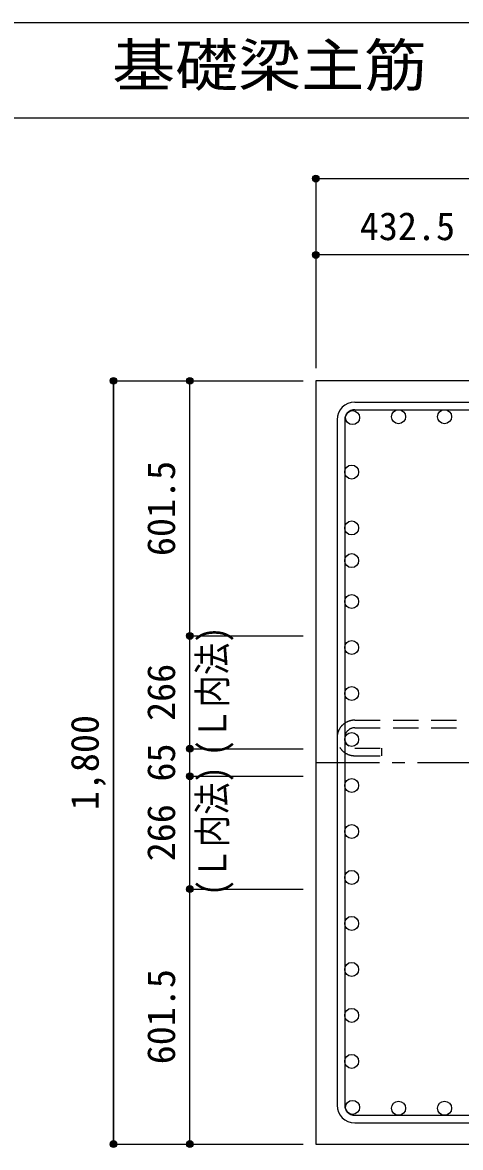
# Model space of a CAD drawing. Units: millimetres at full size, sheet at 1:30. Extents: x -5973 to 5954, y -4195 to 4201.
# Drawn here: x -1039 to -6, y 1548 to 4201 of the extents above; entities that cross this region are included whole.
import ezdxf
from ezdxf.enums import TextEntityAlignment as Align

# ---------------------------------------------------------------- set-up
doc = ezdxf.new("R2010")
doc.units = ezdxf.units.MM
doc.header["$LTSCALE"] = 30
doc.header["$PDMODE"] = 32
doc.header["$PDSIZE"] = 15
doc.linetypes.add('CHAIN1', pattern=[8, 5, -1, 1, -1])
doc.linetypes.add('DASHED2', pattern=[3, 2, -1])
for name, color, linetype in [('0-1_躯体線', 2, 'Continuous'), ('0-3_立上り筋', 3, 'Continuous'), ('0-4_フープ筋', 7, 'Continuous'), ('0-7_文字', 4, 'Continuous'), ('0-C', 7, 'DASHED2'), ('0-D_寸法', 4, 'Continuous'), ('6-7_文字', 7, 'Continuous'), ('F-0_枠', 6, 'Continuous')]:
    doc.layers.add(name, color=color, linetype=linetype)
doc.styles.add('ＭＳ ゴシック', font='')
doc.styles.get('ＭＳ ゴシック').set_extended_font_data('MS Gothic')

msp = doc.modelspace()

# ---------------------------------------------------------------- linework, layer by layer
at = {"layer": '0-1_躯体線'}
for p, q in [((1852.44, 3356.03), (-347.56, 3356.03)), ((-347.56, 3356.03), (-347.56, 1556.03)), ((-347.56, 1556.03), (276.44, 1556.03))]:
    msp.add_line(p, q, dxfattribs=at)
at = {"layer": '0-3_立上り筋'}
for centre in [(-260.87, 3269.33), (-152.43, 3271.53), (-43.99, 3271.53), (-263.06, 3141.03), (-263.06, 3009.03), (-263.06, 2932.03), (-263.06, 2835.57), (-263.06, 2727.13), (-263.06, 2618.69), (-263.06, 2510.25), (-263.06, 2401.81), (-263.06, 2293.37), (-263.06, 2184.93), (-263.06, 2076.49), (-263.06, 1968.05), (-263.06, 1859.61), (-263.06, 1751.17), (-260.87, 1642.73), (-152.43, 1640.53), (-43.99, 1640.53)]:
    msp.add_circle(centre, 16.5, dxfattribs=at)
at = {"layer": '0-4_フープ筋'}
for p, q in [((-255.56, 3306.03), (1360.44, 3306.03)), ((-297.56, 3264.03), (-297.56, 1648.03)), ((-279.56, 3264.03), (-279.56, 1648.03)), ((-255.56, 3288.03), (1360.44, 3288.03)), ((-255.56, 1624.03), (1360.44, 1624.03)), ((-255.56, 1606.03), (1360.44, 1606.03))]:
    msp.add_line(p, q, dxfattribs=at)
for centre, radius, start, end in [((-255.56, 3264.03), 42, 90, 180), ((-255.56, 3264.03), 24, 90, 180), ((-255.56, 1648.03), 42, 180, 270), ((-255.56, 1648.03), 24, 180, 270)]:
    msp.add_arc(centre, radius, start, end, dxfattribs=at)
at = {"layer": '0-C'}
for p, q in [((-255.56, 2555.91), (1360.44, 2555.91)), ((-255.56, 2537.91), (1360.44, 2537.91)), ((-255.56, 2489.91), (-191.56, 2489.91))]:
    msp.add_line(p, q, dxfattribs=at)
msp.add_lwpolyline([(-255.56, 2471.91), (-191.56, 2471.91), (-191.56, 2489.91)], dxfattribs=at)
for radius in [42, 24]:
    msp.add_arc((-255.56, 2513.91), radius, 90, 270, dxfattribs=at)
at = {"layer": '0-D_寸法'}
for p, q in [((-347.56, 3833.07), (-347.56, 3653.07)), ((-347.56, 3833.07), (-347.56, 3653.07)), ((-347.56, 3833.07), (1452.44, 3833.07)), ((-347.56, 3833.07), (1452.44, 3833.07)), ((-347.56, 3653.07), (-347.56, 3386.03)), ((84.94, 3653.07), (-347.56, 3653.07)), ((-347.56, 3653.07), (-347.56, 3386.03)), ((-824.6, 3356.03), (-644.6, 3356.03)), ((-824.6, 3356.03), (-644.6, 3356.03)), ((-824.6, 3356.03), (-824.6, 1556.03)), ((-824.6, 1556.03), (-824.6, 3356.03)), ((-644.6, 2754.53), (-644.6, 3356.03)), ((-644.6, 3356.03), (-377.56, 3356.03)), ((-644.6, 2488.53), (-644.6, 2754.53)), ((-644.6, 2754.53), (-377.56, 2754.53)), ((-644.6, 2754.53), (-377.56, 2754.53)), ((-644.6, 2423.53), (-644.6, 2488.53)), ((-644.6, 2488.53), (-377.56, 2488.53)), ((-644.6, 2157.53), (-644.6, 2423.53)), ((-644.6, 2423.53), (-377.56, 2423.53)), ((-644.6, 1556.03), (-644.6, 2157.53)), ((-644.6, 2157.53), (-377.56, 2157.53)), ((-824.6, 1556.03), (-644.6, 1556.03)), ((-644.6, 1556.03), (-377.56, 1556.03)), ((-644.6, 1556.03), (-377.56, 1556.03))]:
    msp.add_line(p, q, dxfattribs=at)
at = {"layer": '0-D_寸法', "linetype": 'CHAIN1'}
msp.add_line((-347.56, 2456.03), (1452.44, 2456.03), dxfattribs=at)
at = {"layer": '0-D_寸法'}
for centre, radius in [((-347.56, 3833.07), 8), ((-347.56, 3833.07), 7.2), ((-347.56, 3833.07), 6.4), ((-347.56, 3833.07), 5.6), ((-347.56, 3833.07), 4.8), ((-347.56, 3833.07), 4), ((-347.56, 3833.07), 3.2), ((-347.56, 3833.07), 2.4), ((-347.56, 3833.07), 1.6), ((-347.56, 3833.07), 0.8), ((-347.56, 3653.07), 8), ((-347.56, 3653.07), 7.2), ((-347.56, 3653.07), 6.4), ((-347.56, 3653.07), 5.6), ((-347.56, 3653.07), 4.8), ((-347.56, 3653.07), 4), ((-347.56, 3653.07), 3.2), ((-347.56, 3653.07), 2.4), ((-347.56, 3653.07), 1.6), ((-347.56, 3653.07), 0.8), ((-824.6, 3356.03), 8), ((-824.6, 3356.03), 7.2), ((-824.6, 3356.03), 6.4), ((-824.6, 3356.03), 5.6), ((-824.6, 3356.03), 4.8), ((-824.6, 3356.03), 4), ((-824.6, 3356.03), 3.2), ((-824.6, 3356.03), 2.4), ((-824.6, 3356.03), 1.6), ((-824.6, 3356.03), 0.8), ((-644.6, 3356.03), 8), ((-644.6, 3356.03), 7.2), ((-644.6, 3356.03), 6.4), ((-644.6, 3356.03), 5.6), ((-644.6, 3356.03), 4.8), ((-644.6, 3356.03), 4), ((-644.6, 3356.03), 3.2), ((-644.6, 3356.03), 2.4), ((-644.6, 3356.03), 1.6), ((-644.6, 3356.03), 0.8), ((-644.6, 2754.53), 8), ((-644.6, 2754.53), 7.2), ((-644.6, 2754.53), 6.4), ((-644.6, 2754.53), 5.6), ((-644.6, 2754.53), 4.8), ((-644.6, 2754.53), 4), ((-644.6, 2754.53), 3.2), ((-644.6, 2754.53), 2.4), ((-644.6, 2754.53), 1.6), ((-644.6, 2754.53), 0.8), ((-644.6, 2488.53), 8), ((-644.6, 2488.53), 7.2), ((-644.6, 2488.53), 6.4), ((-644.6, 2488.53), 5.6), ((-644.6, 2488.53), 4.8), ((-644.6, 2488.53), 4), ((-644.6, 2488.53), 3.2), ((-644.6, 2488.53), 2.4), ((-644.6, 2488.53), 1.6), ((-644.6, 2488.53), 0.8), ((-644.6, 2423.53), 8), ((-644.6, 2423.53), 7.2), ((-644.6, 2423.53), 6.4), ((-644.6, 2423.53), 5.6), ((-644.6, 2423.53), 4.8), ((-644.6, 2423.53), 4), ((-644.6, 2423.53), 3.2), ((-644.6, 2423.53), 2.4), ((-644.6, 2423.53), 1.6), ((-644.6, 2423.53), 0.8), ((-644.6, 2157.53), 8), ((-644.6, 2157.53), 7.2), ((-644.6, 2157.53), 6.4), ((-644.6, 2157.53), 5.6), ((-644.6, 2157.53), 4.8), ((-644.6, 2157.53), 4), ((-644.6, 2157.53), 3.2), ((-644.6, 2157.53), 2.4), ((-644.6, 2157.53), 1.6), ((-644.6, 2157.53), 0.8), ((-824.6, 1556.03), 8), ((-824.6, 1556.03), 7.2), ((-824.6, 1556.03), 6.4), ((-824.6, 1556.03), 5.6), ((-824.6, 1556.03), 4.8), ((-824.6, 1556.03), 4), ((-824.6, 1556.03), 3.2), ((-824.6, 1556.03), 2.4), ((-824.6, 1556.03), 1.6), ((-824.6, 1556.03), 0.8), ((-644.6, 1556.03), 8), ((-644.6, 1556.03), 7.2), ((-644.6, 1556.03), 6.4), ((-644.6, 1556.03), 5.6), ((-644.6, 1556.03), 4.8), ((-644.6, 1556.03), 4), ((-644.6, 1556.03), 3.2), ((-644.6, 1556.03), 2.4), ((-644.6, 1556.03), 1.6), ((-644.6, 1556.03), 0.8)]:
    msp.add_circle(centre, radius, dxfattribs=at)
at = {"layer": '0-D_寸法', "color": 7}
for p in [(-347.56, 3833.07), (-347.56, 3833.07), (-347.56, 3653.07), (-347.56, 3653.07), (-824.6, 3356.03), (-644.6, 3356.03), (-644.6, 3356.03), (-644.6, 2754.53), (-644.6, 2754.53), (-644.6, 2488.53), (-644.6, 2488.53), (-644.6, 2423.53), (-644.6, 2423.53), (-644.6, 2157.53), (-644.6, 2157.53), (-824.6, 1556.03), (-644.6, 1556.03), (-644.6, 1556.03)]:
    msp.add_point(p, dxfattribs=at)
at = {"layer": 'F-0_枠'}
msp.add_line((-5972.88, 4201.15), (5954.1, 4201.15), dxfattribs=at)
at = {"layer": 'F-0_枠', "color": 2}
msp.add_line((-5972.88, 3976.15), (3723.6, 3976.15), dxfattribs=at)

# ---------------------------------------------------------------- texts
at = {"layer": '0-7_文字', "style": 'ＭＳ ゴシック', "width": 0.85}
for p in [(-538.96, 2470.8), (-538.96, 2141.26)]:
    msp.add_text('(Ｌ内法)', height=65.98, rotation=90, dxfattribs=at).set_placement(p, align=Align.BOTTOM_LEFT)
at = {"layer": '0-D_寸法', "style": 'ＭＳ ゴシック'}
msp.add_text('432.5', height=65.98, dxfattribs=at).set_placement((-243.81, 3668.07), align=Align.BOTTOM_LEFT)
for s, p in [('601.5', (-659.6, 2942.78)), ('266', (-659.6, 2554.03)), ('1,800', (-839.6, 2343.53)), ('65', (-659.6, 2411.03)), ('266', (-659.6, 2223.03)), ('601.5', (-659.6, 1744.28))]:
    msp.add_text(s, height=65.98, rotation=90, dxfattribs=at).set_placement(p, align=Align.BOTTOM_LEFT)
at = {"layer": '6-7_文字', "color": 2, "style": 'ＭＳ ゴシック', "width": 1.1}
msp.add_text('\u3000\u3000基礎梁主筋\u3000６本タイプ', height=98.97, dxfattribs=at).set_placement((-1124.64, 4021.15), align=Align.BOTTOM_LEFT)

doc.saveas('drawing.dxf')
